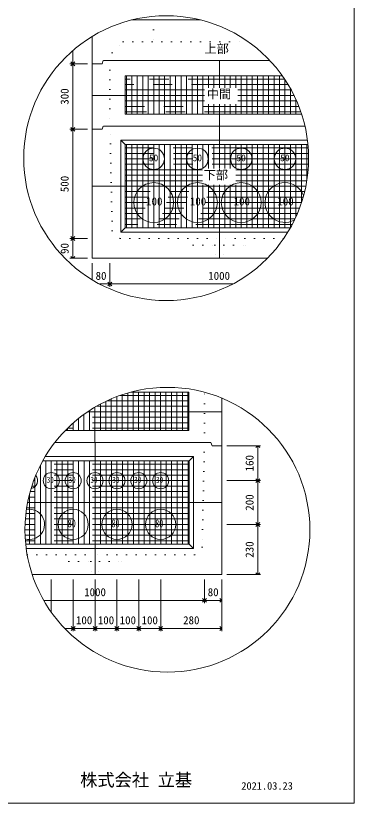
# Model space of a CAD drawing. Units: millimetres, scale not verified. Extents: x -4890 to 18490, y -2294 to 2294.
# Drawn here: x -2944 to -1830, y -1981 to 612 of the extents above; entities that cross this region are included whole.
import ezdxf
from ezdxf.enums import TextEntityAlignment as Align

# ---------------------------------------------------------------- set-up
doc = ezdxf.new("R2010")
doc.units = ezdxf.units.MM
doc.header["$LTSCALE"] = 10
for name, pattern in [('DASHED1', [1.8, 1.2, -0.6]), ('USER2', [50.8, 31.75, -6.35, 6.35, -6.35]), ('USER5', [3.185, 0.01, -3.175])]:
    doc.linetypes.add(name, pattern=pattern)
for name, color, linetype, lineweight in [('0-2_waku', 7, 'Continuous', 18), ('0-3_gaikei', 7, 'Continuous', 18), ('0-4_kakure', 7, 'DASHED1', 5), ('0-5_sunpou', 7, 'Continuous', 5), ('0-8_hole', 7, 'Continuous', 18), ('0-9_uchigawa', 6, 'Continuous', 18), ('0-E_文字１', 7, 'Continuous', 18), ('0-F_コア部分\u3000寸法補助線3', 150, 'USER2', 18), ('1-0_コア部分\u3000寸法補助線2', 150, 'USER2', 18), ('1-1_コア部分\u3000中心補助線', 1, 'Continuous', 18), ('1-2_コア部分\u3000寸法補助線', 7, 'USER2', 5), ('1-3_uchigawa2', 6, 'USER2', 18)]:
    doc.layers.add(name, color=color, linetype=linetype, lineweight=lineweight)
doc.styles.add('ＭＳ ゴシック', font='')
doc.styles.get('ＭＳ ゴシック').set_extended_font_data('MS Gothic')

# ---------------------------------------------------------------- blocks, each defined once
blk = doc.blocks.new('_Open90')
at = {"layer": '0-5_sunpou'}
blk.add_line((0, 0), (-1, 0), dxfattribs=at)
blk.add_lwpolyline([(-0.5, 0.5), (0, 0), (-0.5, -0.5)], dxfattribs=at)

msp = doc.modelspace()

# ---------------------------------------------------------------- linework, layer by layer
at = {"layer": '0-2_waku'}
for p in [(-1830.06, 2293.66), (-4890.06, -1981.34), (-4890.06, -1981.34), (-4890.06, -1981.34), (-4890.06, -1981.34)]:
    msp.add_line(p, (-1830.06, -1981.34), dxfattribs=at)
at = {"layer": '0-3_gaikei'}
for p, q in [((-2562.8, 598.02), (-2508.76, 598.02)), ((-2562.8, 598.02), (-2508.76, 598.02)), ((-2562.8, 598.02), (-2508.76, 598.02)), ((-2335.7, 598.02), (-2562.8, 598.02)), ((-2562.76, 598.02), (-2335.7, 598.02)), ((-2562.76, 598.02), (-2335.7, 598.02)), ((-2692.36, 454.02), (-2692.36, 544.03)), ((-2692.36, 454.02), (-2692.36, -186.78)), ((-2659.96, 454.02), (-2692.36, 454.02)), ((-2659.96, 454.02), (-2692.36, 454.02)), ((-2656.36, 464.82), (-2659.96, 454.02)), ((-2274.14, 464.82), (-2655.74, 464.82)), ((-2108.16, 464.82), (-2274.76, 464.82)), ((-2659.96, 238.02), (-2692.36, 238.02)), ((-2659.96, 238.02), (-2692.36, 238.02)), ((-2656.36, 248.82), (-2659.96, 238.02)), ((-2274.14, 248.82), (-2655.74, 248.82)), ((-1992.45, 248.82), (-2274.76, 248.82)), ((-2692.36, -186.78), (-2116.05, -186.78)), ((-2692.36, -186.78), (-2116.05, -186.78)), ((-2692.36, -186.78), (-2116.05, -186.78)), ((-2265.65, -1005.37), (-2265.65, -647.41)), ((-2301.65, -792.97), (-2298.05, -803.77)), ((-2265.65, -803.77), (-2298.05, -803.77))]:
    msp.add_line(p, q, dxfattribs=at)
for points in [[(-2889.97, -1228.57), (-2265.65, -1228.57), (-2265.65, -803.77)], [(-2880.82, -1228.57), (-2265.65, -1228.57), (-2265.65, -803.77)], [(-2301.65, -792.97), (-2683.25, -792.97), (-2815.32, -792.97)]]:
    msp.add_lwpolyline(points, dxfattribs=at)
at = {"layer": '0-4_kakure', "linetype": 'USER5', "lineweight": 18}
for p, q in [((-2490.76, 598.02), (-2490.76, 610.14)), ((-2490.76, 598.02), (-2490.76, 526.02)), ((-2626.94, 490.02), (-2590.94, 526.02)), ((-2590.94, 526.02), (-2178.67, 526.02)), ((-2626.94, 490.02), (-2634.14, 464.82)), ((-2634.14, 464.82), (-2634.14, 248.82)), ((-2626.71, -96.78), (-2634.14, 248.82)), ((-2626.71, -96.78), (-2600.96, -121.98)), ((-2600.96, -121.98), (-2274.14, -121.98)), ((-2360.54, -143.58), (-2382.14, -121.98)), ((-2062.5, -121.98), (-2274.14, -121.98)), ((-2187.74, -143.58), (-2166.14, -121.98)), ((-2360.54, -143.58), (-2288.54, -143.58)), ((-2288.54, -143.58), (-2285.66, -186.78)), ((-2259.74, -143.58), (-2262.62, -186.78)), ((-2259.74, -143.58), (-2187.74, -143.58)), ((-2323.25, -792.97), (-2323.25, -627.83)), ((-2323.25, -792.97), (-2330.69, -1138.57)), ((-2330.69, -1138.57), (-2356.43, -1163.77)), ((-2906.49, -1163.77), (-2683.25, -1163.77)), ((-2769.65, -1185.37), (-2791.25, -1163.77)), ((-2356.43, -1163.77), (-2683.25, -1163.77)), ((-2596.85, -1185.37), (-2575.25, -1163.77)), ((-2769.65, -1185.37), (-2697.65, -1185.37)), ((-2697.65, -1185.37), (-2694.77, -1228.57)), ((-2668.85, -1185.37), (-2671.73, -1228.57)), ((-2668.85, -1185.37), (-2596.85, -1185.37))]:
    msp.add_line(p, q, dxfattribs=at)
at = {"layer": '0-5_sunpou', "color": 150, "lineweight": 18}
for p, q in [((-2756.67, 497.14), (-2756.67, 466.98)), ((-2708.2, 454.02), (-2766.03, 454.02)), ((-2724.04, 454.02), (-2766.03, 454.02)), ((-2756.67, 441.06), (-2756.67, 250.98)), ((-2708.2, 238.02), (-2766.03, 238.02)), ((-2708.2, 238.02), (-2766.03, 238.02)), ((-2756.67, 225.06), (-2756.67, -109.02)), ((-2708.2, -121.98), (-2766.03, -121.98)), ((-2724.04, -121.98), (-2766.03, -121.98)), ((-2756.67, -134.94), (-2756.67, -173.82)), ((-2708.2, -186.78), (-2766.03, -186.78)), ((-2692.36, -202.62), (-2692.36, -257.83)), ((-2634.76, -202.62), (-2634.76, -280.68)), ((-2634.76, -202.62), (-2634.76, -280.68)), ((-2668.57, -271.32), (-2647.72, -271.32)), ((-2621.8, -271.32), (-2229.93, -271.32)), ((-2249.81, -803.77), (-2138.5, -803.77)), ((-2147.86, -816.73), (-2147.86, -906.01)), ((-2249.81, -918.97), (-2138.5, -918.97)), ((-2249.81, -918.97), (-2138.5, -918.97)), ((-2147.86, -931.93), (-2147.86, -1050.01)), ((-2249.81, -1062.97), (-2138.5, -1062.97)), ((-2249.81, -1062.97), (-2138.5, -1062.97)), ((-2147.86, -1075.93), (-2147.86, -1215.61)), ((-2827.25, -1244.41), (-2827.25, -1352.21)), ((-2755.25, -1244.41), (-2755.25, -1414.87)), ((-2755.25, -1244.41), (-2755.25, -1414.87)), ((-2683.25, -1244.41), (-2683.25, -1414.87)), ((-2683.25, -1244.41), (-2683.25, -1414.87)), ((-2611.25, -1244.41), (-2611.25, -1414.87)), ((-2611.25, -1244.41), (-2611.25, -1414.87)), ((-2539.25, -1244.41), (-2539.25, -1414.87)), ((-2539.25, -1244.41), (-2539.25, -1414.87)), ((-2467.25, -1244.41), (-2467.25, -1414.87)), ((-2467.25, -1244.41), (-2467.25, -1414.87)), ((-2323.25, -1244.41), (-2323.25, -1322.47)), ((-2323.25, -1244.41), (-2323.25, -1322.47)), ((-2265.65, -1244.41), (-2265.65, -1322.47)), ((-2265.65, -1244.41), (-2265.65, -1414.87)), ((-2249.81, -1228.57), (-2138.5, -1228.57)), ((-2852.22, -1313.11), (-2336.21, -1313.11)), ((-2310.29, -1313.11), (-2278.61, -1313.11)), ((-2783.12, -1405.51), (-2768.21, -1405.51)), ((-2742.29, -1405.51), (-2696.21, -1405.51)), ((-2670.29, -1405.51), (-2624.21, -1405.51)), ((-2598.29, -1405.51), (-2552.21, -1405.51)), ((-2526.29, -1405.51), (-2480.21, -1405.51)), ((-2454.29, -1405.51), (-2278.61, -1405.51))]:
    msp.add_line(p, q, dxfattribs=at)
for centre in [(-2449.25, 143.1), (-2445.04, -1080.62)]:
    msp.add_circle(centre, 468.88, dxfattribs=at)
at = {"layer": '0-8_hole'}
for centre, radius in [((-2490.14, 140.82), 35.28), ((-2346.14, 140.82), 35.28), ((-2202.14, 140.82), 35.28), ((-2058.14, 140.82), 35.28), ((-2490.14, -3.18), 65.52), ((-2346.14, -3.18), 65.52), ((-2202.14, -3.18), 65.52), ((-2827.25, -918.97), 26.64), ((-2755.25, -918.97), 26.64), ((-2683.25, -918.97), 26.64), ((-2611.25, -918.97), 26.64), ((-2539.25, -918.97), 26.64), ((-2467.25, -918.97), 26.64), ((-2755.25, -1062.97), 49.68), ((-2611.25, -1062.97), 49.68), ((-2467.25, -1062.97), 49.68)]:
    msp.add_circle(centre, radius, dxfattribs=at)
for centre, radius, start, end in [((-2058.14, -3.18), 65.52, 20.66629, 298.32089), ((-2899.25, -918.97), 26.64, 281.59033, 39.2294), ((-2899.25, -1062.97), 49.68, 253.99064, 101.55918)]:
    msp.add_arc(centre, radius, start, end, dxfattribs=at)
at = {"layer": '0-9_uchigawa'}
for p, q in [((-2598.14, 202.02), (-2583.74, 187.62)), ((-2598.14, -100.38), (-2598.14, 202.02)), ((-2583.74, 187.62), (-2274.14, 187.62)), ((-2583.74, -85.98), (-2583.74, 187.62)), ((-2274.14, 187.62), (-1982.49, 187.62)), ((-2598.14, -100.38), (-2583.74, -85.98)), ((-2598.14, -100.38), (-2048.55, -100.38)), ((-2583.74, -85.98), (-2040.15, -85.98)), ((-2373.65, -1127.77), (-2373.65, -854.17)), ((-2359.25, -1142.17), (-2359.25, -839.77)), ((-2911.54, -1127.77), (-2373.65, -1127.77)), ((-2359.25, -1142.17), (-2373.65, -1127.77)), ((-2909.86, -1142.17), (-2359.25, -1142.17))]:
    msp.add_line(p, q, dxfattribs=at)
for points in [[(-2598.14, 202.02), (-2274.14, 202.02), (-1984.09, 202.02)], [(-2855.61, -854.17), (-2683.25, -854.17), (-2373.65, -854.17), (-2359.25, -839.77)], [(-2847.34, -839.77), (-2683.25, -839.77), (-2359.25, -839.77)]]:
    msp.add_lwpolyline(points, dxfattribs=at)
at = {"layer": '0-F_コア部分\u3000寸法補助線3'}
for p, q in [((-2580.14, 288.42), (-2580.14, 414.42)), ((-2544.14, 288.42), (-2544.14, 414.42)), ((-2508.14, 288.42), (-2508.14, 414.42)), ((-2472.14, 288.42), (-2472.14, 414.42)), ((-2436.14, 288.42), (-2436.14, 414.42)), ((-2400.14, 288.42), (-2400.14, 414.42)), ((-2364.14, 288.42), (-2364.14, 414.42)), ((-2328.14, 288.42), (-2328.14, 414.42)), ((-2292.14, 374.65), (-2292.14, 414.42)), ((-2256.14, 374.65), (-2256.14, 414.42)), ((-2220.14, 374.65), (-2220.14, 414.42)), ((-2184.14, 288.42), (-2184.14, 414.42)), ((-2148.14, 288.42), (-2148.14, 414.42)), ((-2112.14, 288.42), (-2112.14, 414.42)), ((-2076.14, 288.42), (-2076.14, 414.42)), ((-2323.14, 367.62), (-2583.74, 367.62)), ((-2037.63, 367.62), (-2212.98, 367.62)), ((-2040.14, 288.42), (-2040.14, 372.17)), ((-2323.14, 331.62), (-2583.74, 331.62)), ((-2292.14, 288.42), (-2292.14, 320.74)), ((-2256.14, 288.42), (-2256.14, 320.74)), ((-2220.14, 288.42), (-2220.14, 320.74)), ((-2019.94, 331.62), (-2212.98, 331.62)), ((-2004.14, 288.42), (-2004.14, 290.49)), ((-2580.14, -85.98), (-2580.14, 187.62)), ((-2544.14, -85.98), (-2544.14, 187.62)), ((-2508.14, -85.98), (-2508.14, 187.62)), ((-2472.14, -85.98), (-2472.14, 187.62)), ((-2436.14, -85.98), (-2436.14, 187.62)), ((-2400.14, -85.98), (-2400.14, 187.62)), ((-2364.14, -85.98), (-2364.14, 187.62)), ((-2328.14, 108.85), (-2328.14, 187.62)), ((-2292.14, 108.85), (-2292.14, 187.62)), ((-2256.14, 108.85), (-2256.14, 187.62)), ((-2220.14, 108.85), (-2220.14, 187.62)), ((-2184.14, -85.98), (-2184.14, 187.62)), ((-2148.14, -85.98), (-2148.14, 187.62)), ((-2112.14, -85.98), (-2112.14, 187.62)), ((-2076.14, -85.98), (-2076.14, 187.62)), ((-2040.14, -85.98), (-2040.14, 187.62)), ((-2004.14, -4.29), (-2004.14, 187.62)), ((-1981.59, 176.82), (-2583.74, 176.82)), ((-1980.38, 140.82), (-2583.74, 140.82)), ((-2329.76, 104.82), (-2583.74, 104.82)), ((-1981.94, 104.82), (-2219.6, 104.82)), ((-2329.76, 68.82), (-2583.74, 68.82)), ((-2328.14, -85.98), (-2328.14, 54.94)), ((-2292.14, -85.98), (-2292.14, 54.94)), ((-2256.14, -85.98), (-2256.14, 54.94)), ((-2220.14, -85.98), (-2220.14, 54.94)), ((-1986.3, 68.82), (-2219.6, 68.82)), ((-1993.53, 32.82), (-2583.74, 32.82)), ((-2003.78, -3.18), (-2583.74, -3.18)), ((-2017.26, -39.18), (-2583.74, -39.18)), ((-2034.28, -75.18), (-2583.74, -75.18)), ((-2593.87, -753.37), (-2593.87, -635.98)), ((-2557.87, -753.37), (-2557.87, -627.37)), ((-2521.87, -753.37), (-2521.87, -627.37)), ((-2485.87, -753.37), (-2485.87, -627.37)), ((-2449.87, -753.37), (-2449.87, -627.37)), ((-2413.87, -753.37), (-2413.87, -627.37)), ((-2377.87, -753.37), (-2377.87, -627.37)), ((-2374.27, -674.17), (-2678.81, -674.17)), ((-2665.87, -753.37), (-2665.87, -666.99)), ((-2629.87, -753.37), (-2629.87, -649.7)), ((-2701.87, -753.37), (-2701.87, -688.33)), ((-2737.87, -753.37), (-2737.87, -714.42)), ((-2374.27, -710.17), (-2732.47, -710.17)), ((-2773.87, -753.37), (-2773.87, -746.37)), ((-2845.25, -1127.77), (-2845.25, -854.17)), ((-2809.25, -1127.77), (-2809.25, -854.17)), ((-2773.25, -1127.77), (-2773.25, -854.17)), ((-2737.25, -1127.77), (-2737.25, -854.17)), ((-2701.25, -1127.77), (-2701.25, -854.17)), ((-2665.25, -1127.77), (-2665.25, -854.17)), ((-2629.25, -1127.77), (-2629.25, -854.17)), ((-2593.25, -1127.77), (-2593.25, -854.17)), ((-2557.25, -1127.77), (-2557.25, -854.17)), ((-2521.25, -1127.77), (-2521.25, -854.17)), ((-2485.25, -1127.77), (-2485.25, -854.17)), ((-2449.25, -1127.77), (-2449.25, -854.17)), ((-2413.25, -1127.77), (-2413.25, -854.17)), ((-2377.25, -1127.77), (-2377.25, -854.17)), ((-2373.65, -864.97), (-2861.39, -864.97)), ((-2373.65, -900.97), (-2878.14, -900.97)), ((-2881.25, -1127.77), (-2881.25, -908.66)), ((-2373.65, -936.97), (-2891.38, -936.97)), ((-2373.65, -972.97), (-2901.4, -972.97)), ((-2373.65, -1008.97), (-2908.42, -1008.97)), ((-2373.65, -1044.97), (-2912.56, -1044.97)), ((-2373.65, -1080.97), (-2913.92, -1080.97)), ((-2373.65, -1116.97), (-2912.51, -1116.97))]:
    msp.add_line(p, q, dxfattribs=at)
at = {"layer": '1-0_コア部分\u3000寸法補助線2'}
for p, q in [((-2562.14, 288.42), (-2562.14, 414.42)), ((-2526.14, 288.42), (-2526.14, 414.42)), ((-2490.14, 288.42), (-2490.14, 414.42)), ((-2454.14, 288.42), (-2454.14, 414.42)), ((-2382.14, 288.42), (-2382.14, 414.42)), ((-2310.14, 374.65), (-2310.14, 414.42)), ((-2238.14, 374.65), (-2238.14, 414.42)), ((-2166.14, 288.42), (-2166.14, 414.42)), ((-2094.14, 288.42), (-2094.14, 414.42)), ((-2047.97, 385.62), (-2583.74, 385.62)), ((-2012.48, 313.62), (-2583.74, 313.62)), ((-2310.14, 288.42), (-2310.14, 320.74)), ((-2238.14, 288.42), (-2238.14, 320.74)), ((-2022.14, 288.42), (-2022.14, 336.55)), ((-2526.14, -85.98), (-2526.14, 187.62)), ((-2490.14, -85.98), (-2490.14, 187.62)), ((-2454.14, -85.98), (-2454.14, 187.62)), ((-2382.14, -85.98), (-2382.14, 187.62)), ((-2310.14, 108.85), (-2310.14, 187.62)), ((-2238.14, 108.85), (-2238.14, 187.62)), ((-2166.14, -85.98), (-2166.14, 187.62)), ((-2094.14, -85.98), (-2094.14, 187.62)), ((-2022.14, -50.35), (-2022.14, 187.62)), ((-1980.64, 158.82), (-2583.74, 158.82)), ((-2329.76, 86.82), (-2583.74, 86.82)), ((-1983.77, 86.82), (-2219.6, 86.82)), ((-2310.14, -85.98), (-2310.14, 54.94)), ((-2238.14, -85.98), (-2238.14, 54.94)), ((-1998.27, 14.82), (-2583.74, 14.82)), ((-2025.3, -57.18), (-2583.74, -57.18)), ((-2575.87, -753.37), (-2575.87, -630.36)), ((-2503.87, -753.37), (-2503.87, -627.37)), ((-2431.87, -753.37), (-2431.87, -627.37)), ((-2647.87, -753.37), (-2647.87, -657.88)), ((-2374.27, -656.17), (-2644.27, -656.17)), ((-2719.87, -753.37), (-2719.87, -700.72)), ((-2374.27, -728.17), (-2754.28, -728.17)), ((-2791.25, -1127.77), (-2791.25, -854.17)), ((-2719.25, -1127.77), (-2719.25, -854.17)), ((-2647.25, -1127.77), (-2647.25, -854.17)), ((-2575.25, -1127.77), (-2575.25, -854.17)), ((-2503.25, -1127.77), (-2503.25, -854.17)), ((-2431.25, -1127.77), (-2431.25, -854.17)), ((-2863.25, -1127.77), (-2863.25, -868.61)), ((-2373.65, -882.97), (-2870.23, -882.97)), ((-2373.65, -954.97), (-2896.77, -954.97)), ((-2899.25, -1127.77), (-2899.25, -964.25)), ((-2373.65, -1026.97), (-2910.84, -1026.97)), ((-2373.65, -1098.97), (-2913.56, -1098.97))]:
    msp.add_line(p, q, dxfattribs=at)
at = {"layer": '1-1_コア部分\u3000中心補助線'}
for p, q in [((-2274.14, 374.65), (-2274.14, 464.82)), ((-2323.14, 349.62), (-2692.36, 349.62)), ((-2028.31, 349.62), (-2212.98, 349.62)), ((-2274.14, 248.82), (-2274.14, 320.74)), ((-2274.14, 108.85), (-2274.14, 248.82)), ((-2274.14, -186.78), (-2274.14, 54.94)), ((-2691.74, 50.82), (-1989.55, 50.82)), ((-2266.88, -692.17), (-2707.64, -692.17)), ((-2683.87, -792.97), (-2683.87, -677.12)), ((-2683.25, -1228.57), (-2683.25, -792.97)), ((-2905.27, -990.97), (-2265.65, -990.97))]:
    msp.add_line(p, q, dxfattribs=at)
at = {"layer": '1-2_コア部分\u3000寸法補助線'}
for p, q in [((-2059.41, 403.62), (-2583.74, 403.62)), ((-2562.14, 288.42), (-2562.14, 414.42)), ((-2490.14, 288.42), (-2490.14, 414.42)), ((-2418.14, 288.42), (-2418.14, 414.42)), ((-2346.14, 288.42), (-2346.14, 414.42)), ((-2202.14, 288.42), (-2202.14, 414.42)), ((-2130.14, 288.42), (-2130.14, 414.42)), ((-2058.14, 288.42), (-2058.14, 401.71)), ((-2005.88, 295.62), (-2583.74, 295.62)), ((-2562.14, -85.98), (-2562.14, 187.62)), ((-2490.14, -85.98), (-2490.14, 187.62)), ((-2418.14, -85.98), (-2418.14, 187.62)), ((-2346.14, -85.98), (-2346.14, 187.62)), ((-2202.14, -85.98), (-2202.14, 187.62)), ((-2130.14, -85.98), (-2130.14, 187.62)), ((-2058.14, -85.98), (-2058.14, 187.62)), ((-1986.14, 69.79), (-1986.14, 187.62)), ((-1980.81, 122.82), (-2583.74, 122.82)), ((-2010.1, -21.18), (-2583.74, -21.18)), ((-2611.87, -753.37), (-2611.87, -642.42)), ((-2374.27, -638.17), (-2600.24, -638.17)), ((-2539.87, -753.37), (-2539.87, -627.37)), ((-2467.87, -753.37), (-2467.87, -627.37)), ((-2395.87, -753.37), (-2395.87, -627.37)), ((-2374.27, -746.17), (-2773.66, -746.17)), ((-2755.87, -753.37), (-2755.87, -729.57)), ((-2827.25, -1127.77), (-2827.25, -854.17)), ((-2755.25, -1127.77), (-2755.25, -854.17)), ((-2611.25, -1127.77), (-2611.25, -854.17)), ((-2539.25, -1127.77), (-2539.25, -854.17)), ((-2467.25, -1127.77), (-2467.25, -854.17)), ((-2395.25, -1127.77), (-2395.25, -854.17)), ((-2373.65, -918.97), (-2885.18, -918.97)), ((-2899.25, -1127.77), (-2899.25, -964.25)), ((-2373.65, -1062.97), (-2913.59, -1062.97))]:
    msp.add_line(p, q, dxfattribs=at)
at = {"layer": '1-3_uchigawa2'}
for p, q in [((-2583.74, 414.42), (-2274.14, 414.42)), ((-2583.74, 414.42), (-2583.74, 288.42)), ((-2066.85, 414.42), (-2274.14, 414.42)), ((-2583.74, 288.42), (-2274.14, 288.42)), ((-2003.46, 288.42), (-2274.14, 288.42)), ((-2374.27, -627.37), (-2565.09, -627.37)), ((-2374.27, -627.37), (-2374.27, -753.37)), ((-2780.83, -753.37), (-2683.87, -753.37)), ((-2374.27, -753.37), (-2683.87, -753.37))]:
    msp.add_line(p, q, dxfattribs=at)

# ---------------------------------------------------------------- block references
at = {"layer": '0-5_sunpou', "xscale": 12.96, "yscale": 12.96}
for p, rotation in [((-2756.67, 454.02), 270), ((-2756.67, 454.02), 90), ((-2756.67, 238.02), 270), ((-2756.67, 238.02), 90), ((-2756.67, -121.98), 270), ((-2756.67, -121.98), 90), ((-2756.67, -186.78), 270), ((-2634.76, -271.32), 180), ((-2147.86, -803.77), 90), ((-2147.86, -918.97), 270), ((-2147.86, -918.97), 90), ((-2147.86, -1062.97), 270), ((-2147.86, -1062.97), 90), ((-2147.86, -1228.57), 270), ((-2323.25, -1313.11), 180), ((-2755.25, -1405.51), 180), ((-2683.25, -1405.51), 180), ((-2611.25, -1405.51), 180), ((-2539.25, -1405.51), 180), ((-2467.25, -1405.51), 180)]:
    msp.add_blockref('_Open90', p, dxfattribs=dict(at, rotation=rotation))
for p in [(-2634.76, -271.32), (-2323.25, -1313.11), (-2265.65, -1313.11), (-2755.25, -1405.51), (-2683.25, -1405.51), (-2611.25, -1405.51), (-2539.25, -1405.51), (-2467.25, -1405.51), (-2265.65, -1405.51)]:
    msp.add_blockref('_Open90', p, dxfattribs=at)

# ---------------------------------------------------------------- texts
at = {"layer": '0-5_sunpou', "style": 'ＭＳ ゴシック'}
for s, p in [('300', (-2762.43, 319.02)), ('500', (-2762.43, 31.02)), ('90', (-2762.43, -172.38)), ('160', (-2153.62, -888.37)), ('200', (-2153.62, -1017.97)), ('230', (-2153.62, -1172.77))]:
    msp.add_text(s, height=26.39, rotation=90, dxfattribs=at).set_placement(p, align=Align.BOTTOM_LEFT)
for s, p in [('80', (-2681.56, -265.56)), ('1000', (-2310.76, -265.56)), ('1000', (-2719.25, -1307.35)), ('80', (-2312.45, -1307.35)), ('100', (-2746.25, -1399.75)), ('100', (-2674.25, -1399.75)), ('100', (-2602.25, -1399.75)), ('100', (-2530.25, -1399.75)), ('280', (-2393.45, -1399.75))]:
    msp.add_text(s, height=26.39, dxfattribs=at).set_placement(p, align=Align.BOTTOM_LEFT)
at = {"layer": '0-E_文字１', "style": 'ＭＳ ゴシック'}
for s, height, p in [('上部', 29.33, (-2322.95, 480.39)), ('中間', 29.33, (-2315.23, 330.91)), ('50', 22.43, (-2505.69, 126.17)), ('50', 22.43, (-2361.69, 126.17)), ('50', 22.43, (-2217.69, 126.17)), ('50', 22.43, (-2073.69, 126.17)), ('下部', 29.33, (-2325.46, 64.66)), ('100', 26.39, (-2515.3, -20.59)), ('100', 26.39, (-2371.3, -20.59)), ('100', 26.39, (-2227.3, -20.59)), ('100', 26.39, (-2083.3, -20.59)), ('株式会社 立基', 41.57, (-2732.28, -1937.86)), ('2021.03.23', 24.94, (-2201.77, -1944.07))]:
    msp.add_text(s, height=height, dxfattribs=at).set_placement(p, align=Align.BOTTOM_LEFT)
at = {"layer": '0-E_文字１', "style": 'ＭＳ ゴシック', "width": 0.7}
for s, height, p in [('30', 20.19, (-2842.38, -932.31)), ('30', 20.19, (-2770.38, -932.31)), ('30', 20.19, (-2698.38, -932.31)), ('30', 20.19, (-2626.38, -932.31)), ('30', 20.19, (-2554.38, -932.31)), ('30', 20.19, (-2482.38, -932.31)), ('80', 26.39, (-2773.3, -1080.74)), ('80', 26.39, (-2629.3, -1080.74)), ('80', 26.39, (-2485.3, -1080.74))]:
    msp.add_text(s, height=height, dxfattribs=at).set_placement(p, align=Align.BOTTOM_LEFT)

doc.saveas('drawing.dxf')
